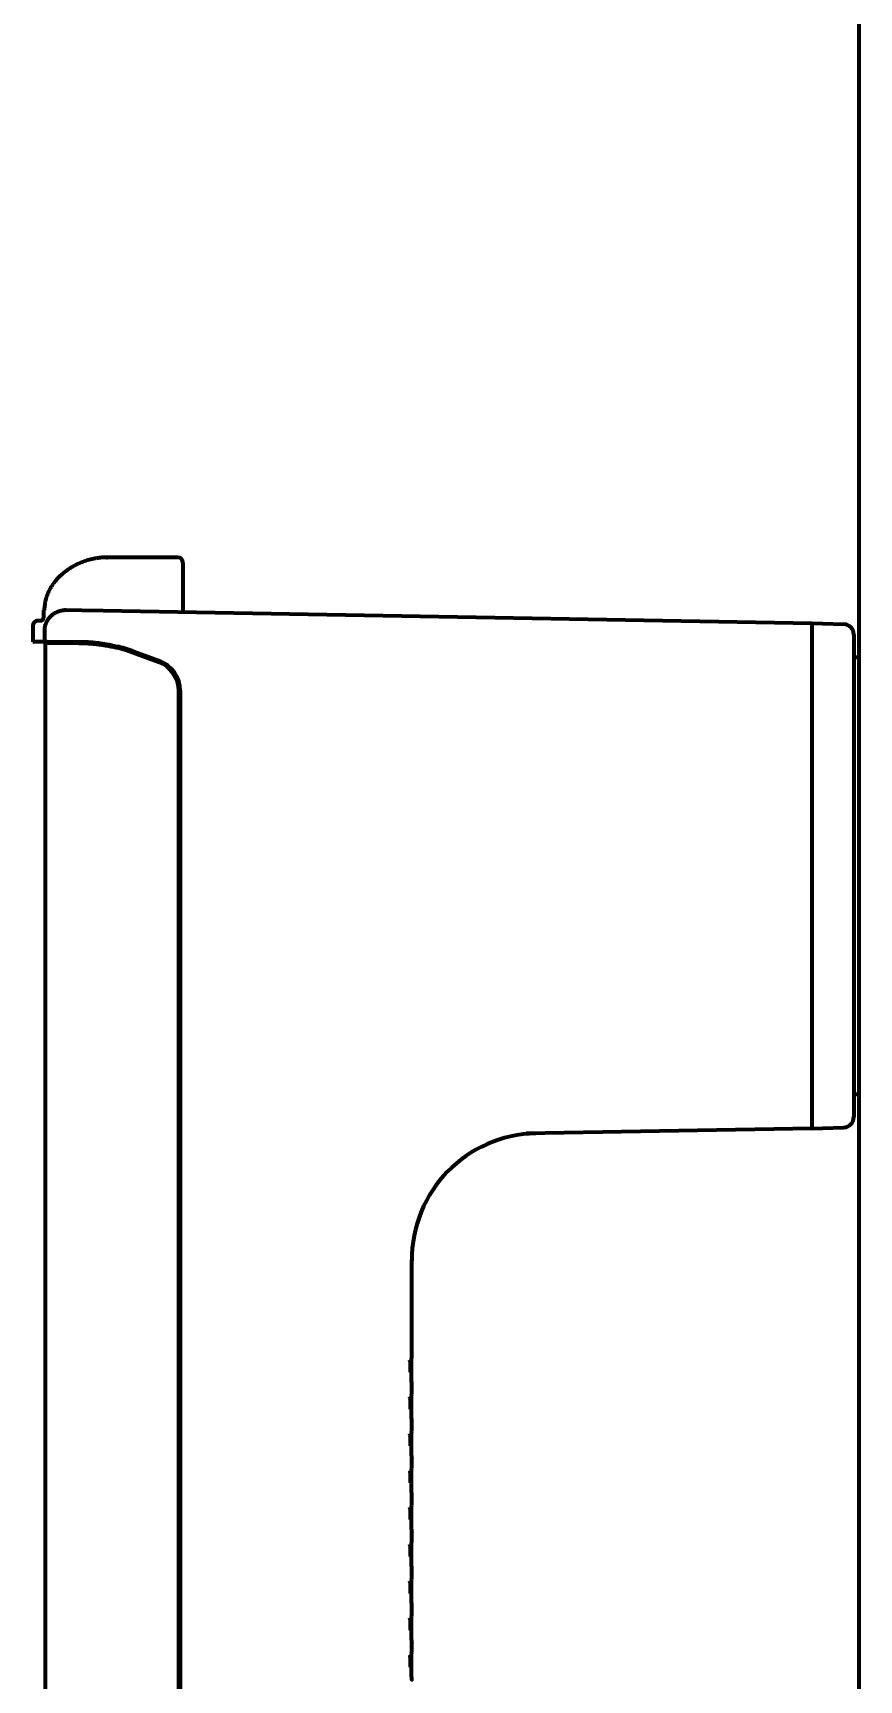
# Model space of a CAD drawing. Header units: inches. Extents: x -2983 to 7024, y 422 to 5529.
# Drawn here: x 976.5 to 1055, y 3047.5 to 3203.9 of the extents above; entities that cross this region are included whole.
import ezdxf

# ---------------------------------------------------------------- set-up
doc = ezdxf.new("R2010")
doc.units = ezdxf.units.IN

msp = doc.modelspace()

# ---------------------------------------------------------------- linework, layer by layer
at = {"linetype": 'Continuous', "lineweight": 70}
for p, q in [((1055, 2287.89), (1055, 3935.89)), ((983.5, 3154.12), (983.59, 3154.12)), ((989.27, 3154.12), (983.59, 3154.12)), ((990.25, 3154.12), (989.27, 3154.12)), ((990.75, 3153.62), (990.75, 3148.94)), ((977.01, 3148.12), (977.26, 3148.12)), ((977.5, 3149.12), (977.5, 3148.37)), ((979.66, 3149.13), (981.14, 3149.1)), ((981.14, 3149.1), (983.16, 3149.07)), ((983.16, 3149.07), (1050.5, 3147.89)), ((1050.5, 3147.89), (1053.54, 3147.79)), ((976.5, 3147.62), (976.5, 3146.12)), ((976.5, 3146.12), (976.51, 3146.12)), ((977.01, 3146.12), (976.51, 3146.12)), ((977.28, 3146.12), (977.01, 3146.12)), ((977.53, 3146.12), (977.28, 3146.12)), ((977.53, 3146.12), (977.58, 3146.12)), ((977.87, 3146.12), (977.58, 3146.12)), ((977.62, 3146.37), (977.62, 3147.13)), ((977.87, 3146.12), (979.4, 3146.12)), ((979.4, 3146.12), (980.86, 3146.12)), ((979.28, 3145.99), (977.68, 3145.99)), ((977.68, 3145.99), (977.68, 3025.89)), ((980.86, 3145.99), (979.28, 3145.99)), ((980.86, 3145.99), (981.56, 3145.99)), ((988.43, 3144.19), (985.94, 3145.09)), ((985.99, 3145.21), (988.53, 3144.29)), ((988.51, 3144.19), (986.02, 3145.09)), ((1055, 3144.63), (1054.5, 3144.63)), ((990.38, 2966.85), (990.38, 3141.41)), ((990.45, 2966.85), (990.45, 3141.41)), ((990.5, 3141.47), (990.5, 2966.79)), ((1050.5, 3124.23), (1050.5, 3124.07)), ((1054.5, 3124.23), (1054.5, 3124.07)), ((1054.5, 3103.15), (1055, 3103.15)), ((1050.5, 3099.89), (1023.38, 3099.42)), ((1050.5, 3099.89), (1053.54, 3100)), ((1012.5, 3078.26), (1012.5, 3087.44)), ((1012.5, 3078.22), (1012.5, 3078.26)), ((1012.5, 3078.21), (1012.5, 3078.22)), ((1012.5, 3074.76), (1012.5, 3075.53)), ((1012.5, 3074.72), (1012.5, 3074.76)), ((1012.5, 3074.71), (1012.5, 3074.72)), ((1012.5, 3071.26), (1012.5, 3072.03)), ((1012.5, 3071.22), (1012.5, 3071.26)), ((1012.5, 3071.21), (1012.5, 3071.22)), ((1012.5, 3067.76), (1012.5, 3068.53)), ((1012.5, 3067.72), (1012.5, 3067.76)), ((1012.5, 3067.71), (1012.5, 3067.72)), ((1012.5, 3064.26), (1012.5, 3065.03)), ((1012.5, 3064.22), (1012.5, 3064.26)), ((1012.5, 3064.21), (1012.5, 3064.22)), ((1012.5, 3060.76), (1012.5, 3061.53)), ((1012.5, 3060.72), (1012.5, 3060.76)), ((1012.5, 3060.71), (1012.5, 3060.72)), ((1012.5, 3057.26), (1012.5, 3058.03)), ((1012.5, 3057.22), (1012.5, 3057.26)), ((1012.5, 3057.21), (1012.5, 3057.22)), ((1012.5, 3053.76), (1012.5, 3054.53)), ((1012.5, 3053.72), (1012.5, 3053.76)), ((1012.5, 3053.71), (1012.5, 3053.72)), ((1012.5, 3050.26), (1012.5, 3051.03)), ((1012.5, 3050.22), (1012.5, 3050.26)), ((1012.5, 3050.21), (1012.5, 3050.22))]:
    msp.add_line(p, q, dxfattribs=at)
for centre, radius, start, end in [((990.25, 3153.62), 0.5, 0, 90), ((977, 3147.62), 0.5, 90, 180), ((977.25, 3148.37), 0.25, 270, 0), ((1053.5, 3146.79), 1, 0, 88), ((987.5, 3141.47), 3, 0, 70), ((1053.5, 3101), 1, 272, 0), ((1024.5, 3087.44), 12, 91, 180.4798)]:
    msp.add_arc(centre, radius, start, end, dxfattribs=at)
for centre, major_axis, ratio, start_param, end_param in [((980.86, 3131.12), (15, 0), 1, 1.22173, 1.326437), ((980.85, 3131.03), (0, 14.97), 0.996917, 5.935149, 6.033925), ((980.93, 3131.03), (0, 14.97), 0.996917, 5.935149, 6.033925), ((987.42, 3141.41), (0, 2.96), 0.996917, 4.712389, 5.935111), ((987.5, 3141.41), (0, 2.96), 0.996917, 4.712389, 5.935111)]:
    msp.add_ellipse(centre, major_axis=major_axis, ratio=ratio, start_param=start_param, end_param=end_param, dxfattribs=at)
for points, knots in [([(983.59, 3154.12), (983.57, 3154.12), (983.56, 3154.12), (983.54, 3154.12), (983.51, 3154.12), (983.43, 3154.12), (983.27, 3154.11), (983.05, 3154.1), (982.87, 3154.08), (982.73, 3154.06), (982.69, 3154.05), (982.6, 3154.04), (982.55, 3154.03), (982.33, 3154), (982.16, 3153.96), (981.81, 3153.88), (981.47, 3153.78), (981.13, 3153.65), (980.8, 3153.51), (980.64, 3153.43), (980.44, 3153.33), (980.4, 3153.31), (980.32, 3153.26), (980.21, 3153.2), (980.09, 3153.13), (979.86, 3152.98), (979.72, 3152.88), (979.54, 3152.74), (979.5, 3152.71), (979.43, 3152.66), (979.4, 3152.63), (979.29, 3152.54), (979.23, 3152.48), (979.03, 3152.3), (978.9, 3152.17), (978.66, 3151.91), (978.55, 3151.77), (978.42, 3151.59), (978.39, 3151.55), (978.34, 3151.47), (978.32, 3151.44), (978.24, 3151.32), (978.2, 3151.25), (978.06, 3151.01), (977.98, 3150.85), (977.84, 3150.53), (977.78, 3150.36), (977.71, 3150.1), (977.69, 3150.01), (977.66, 3149.88), (977.65, 3149.84), (977.64, 3149.75), (977.63, 3149.7), (977.6, 3149.48), (977.58, 3149.3), (977.58, 3149.12)], [0, 0, 0, 0, 0.003906, 0.003906, 0.007812, 0.015625, 0.03125, 0.0625, 0.09375, 0.09375, 0.109375, 0.109375, 0.125, 0.125, 0.1875, 0.1875, 0.25, 0.3125, 0.3125, 0.375, 0.375, 0.390625, 0.390625, 0.40625, 0.4375, 0.4375, 0.5, 0.5, 0.515625, 0.515625, 0.53125, 0.53125, 0.5625, 0.5625, 0.625, 0.625, 0.6875, 0.6875, 0.703125, 0.703125, 0.71875, 0.71875, 0.75, 0.75, 0.8125, 0.8125, 0.875, 0.875, 0.90625, 0.90625, 0.921875, 0.921875, 0.9375, 0.9375, 1, 1, 1, 1]), ([(977.62, 3147.13), (977.62, 3147.26), (977.63, 3147.39), (977.67, 3147.59), (977.69, 3147.65), (977.71, 3147.73), (977.72, 3147.75), (977.73, 3147.78), (977.74, 3147.79), (977.75, 3147.84), (977.76, 3147.87), (977.83, 3148.02), (977.89, 3148.14), (977.98, 3148.28), (978, 3148.3), (978.04, 3148.36), (978.06, 3148.38), (978.13, 3148.46), (978.17, 3148.51), (978.31, 3148.65), (978.42, 3148.73), (978.56, 3148.82), (978.58, 3148.84), (978.64, 3148.87), (978.67, 3148.89), (978.76, 3148.93), (978.88, 3148.99), (979, 3149.03), (979.1, 3149.06), (979.13, 3149.07), (979.2, 3149.08), (979.23, 3149.09), (979.39, 3149.12), (979.52, 3149.13), (979.66, 3149.13)], [0, 0, 0, 0, 0.125, 0.125, 0.1875, 0.1875, 0.203125, 0.203125, 0.21875, 0.21875, 0.25, 0.25, 0.375, 0.375, 0.40625, 0.40625, 0.4375, 0.4375, 0.5, 0.5, 0.625, 0.625, 0.65625, 0.65625, 0.6875, 0.6875, 0.75, 0.8125, 0.8125, 0.84375, 0.84375, 0.875, 0.875, 1, 1, 1, 1]), ([(977.87, 3146.12), (977.86, 3146.12), (977.84, 3146.12), (977.81, 3146.12), (977.81, 3146.13), (977.79, 3146.13), (977.78, 3146.13), (977.76, 3146.14), (977.75, 3146.15), (977.72, 3146.17), (977.71, 3146.18), (977.68, 3146.2), (977.67, 3146.21), (977.66, 3146.23), (977.65, 3146.24), (977.65, 3146.26), (977.64, 3146.27), (977.63, 3146.29), (977.63, 3146.3), (977.63, 3146.31), (977.62, 3146.33), (977.62, 3146.35), (977.62, 3146.37)], [0, 0, 0, 0, 0.125, 0.125, 0.1875, 0.1875, 0.25, 0.25, 0.375, 0.375, 0.5, 0.5, 0.625, 0.625, 0.6875, 0.6875, 0.75, 0.8125, 0.8125, 0.875, 0.875, 1, 1, 1, 1]), ([(980.86, 3146.12), (980.98, 3146.12), (981.1, 3146.12), (981.36, 3146.11), (981.49, 3146.1), (981.77, 3146.09), (981.91, 3146.08), (982.13, 3146.06), (982.21, 3146.06), (982.32, 3146.04), (982.36, 3146.04), (982.44, 3146.03), (982.48, 3146.03), (982.67, 3146.01), (982.83, 3145.99), (983.07, 3145.95), (983.15, 3145.94), (983.28, 3145.92), (983.32, 3145.91), (983.4, 3145.9), (983.44, 3145.89), (983.65, 3145.86), (983.98, 3145.79), (984.32, 3145.71), (984.48, 3145.67)], [0, 0, 0, 0, 0.125, 0.125, 0.25, 0.25, 0.375, 0.375, 0.4375, 0.4375, 0.46875, 0.46875, 0.5, 0.5, 0.625, 0.625, 0.6875, 0.6875, 0.71875, 0.71875, 0.75, 0.75, 0.875, 1, 1, 1, 1]), ([(1054.5, 3146.79), (1054.5, 3146.79), (1054.5, 3146.78), (1054.5, 3146.78), (1054.5, 3146.77), (1054.5, 3146.74), (1054.5, 3146.72), (1054.5, 3146.61), (1054.5, 3146.5), (1054.5, 3146.22), (1054.5, 3146.05), (1054.5, 3145.73), (1054.5, 3145.62), (1054.5, 3145.46), (1054.5, 3145.43), (1054.5, 3145.37), (1054.5, 3145.34), (1054.5, 3145.24), (1054.5, 3145.17), (1054.5, 3144.81), (1054.5, 3144.5), (1054.5, 3143.97), (1054.5, 3143.79), (1054.5, 3143.5), (1054.5, 3143.4), (1054.5, 3143.2), (1054.5, 3143.1), (1054.5, 3142.58), (1054.5, 3142.14), (1054.5, 3141.2), (1054.5, 3140.7), (1054.5, 3139.91), (1054.5, 3139.64), (1054.5, 3139.22), (1054.5, 3139.08), (1054.5, 3138.87), (1054.5, 3138.8), (1054.5, 3138.65), (1054.5, 3138.58), (1054.5, 3137.93), (1054.5, 3137.33), (1054.5, 3136.1), (1054.5, 3135.46), (1054.5, 3134.48), (1054.5, 3134.15), (1054.5, 3133.65), (1054.5, 3133.48), (1054.5, 3133.14), (1054.5, 3132.97), (1054.5, 3132.11), (1054.5, 3131.42), (1054.5, 3130.02), (1054.5, 3129.31), (1054.5, 3127.88), (1054.5, 3127.16), (1054.5, 3126.34), (1054.5, 3126.25), (1054.5, 3126.06), (1054.5, 3125.97), (1054.5, 3125.7), (1054.5, 3125.51), (1054.5, 3124.96), (1054.5, 3124.59), (1054.5, 3124.23)], [0, 0, 0, 0, 0.01425, 0.01425, 0.029897, 0.029897, 0.06119, 0.06119, 0.123777, 0.123777, 0.186365, 0.186365, 0.217658, 0.217658, 0.225482, 0.225482, 0.233305, 0.233305, 0.248952, 0.248952, 0.311539, 0.311539, 0.342833, 0.342833, 0.35848, 0.35848, 0.374127, 0.374127, 0.436714, 0.436714, 0.499301, 0.499301, 0.530595, 0.530595, 0.546242, 0.546242, 0.554065, 0.554065, 0.561889, 0.561889, 0.624476, 0.624476, 0.687063, 0.687063, 0.718357, 0.718357, 0.734004, 0.734004, 0.749651, 0.749651, 0.812238, 0.812238, 0.874825, 0.874825, 0.937413, 0.937413, 0.945236, 0.945236, 0.95306, 0.95306, 0.968706, 0.968706, 1, 1, 1, 1]), ([(980.86, 3145.99), (980.98, 3145.99), (981.11, 3145.99), (981.38, 3145.98), (981.51, 3145.98), (981.8, 3145.96), (981.94, 3145.95), (982.17, 3145.93), (982.25, 3145.93), (982.36, 3145.92), (982.4, 3145.91), (982.48, 3145.9), (982.52, 3145.9), (982.72, 3145.88), (982.88, 3145.85), (983.2, 3145.81), (983.36, 3145.78), (983.69, 3145.72), (983.86, 3145.69), (984.07, 3145.64), (984.11, 3145.63), (984.2, 3145.61), (984.24, 3145.6), (984.37, 3145.57), (984.45, 3145.55), (984.54, 3145.53)], [0, 0, 0, 0, 0.125, 0.125, 0.25, 0.25, 0.375, 0.375, 0.4375, 0.4375, 0.46875, 0.46875, 0.5, 0.5, 0.625, 0.625, 0.75, 0.75, 0.875, 0.875, 0.90625, 0.90625, 0.9375, 0.9375, 1, 1, 1, 1]), ([(981.56, 3145.99), (981.66, 3145.99), (981.77, 3145.99), (981.98, 3145.98), (982.08, 3145.98), (982.19, 3145.97)], [0, 0, 0, 0, 0.528821, 0.528821, 1, 1, 1, 1]), ([(1050.5, 3124.07), (1050.5, 3120.8), (1050.5, 3114.38), (1050.5, 3106.39), (1050.5, 3101.12), (1050.5, 3099.89), (1050.5, 3099.89)], [0, 0, 0, 0, 0.250016, 0.500032, 0.750048, 1, 1, 1, 1]), ([(1054.5, 3124.07), (1054.5, 3123.32), (1054.5, 3122.57), (1054.5, 3121.64), (1054.5, 3121.45), (1054.5, 3121.08), (1054.5, 3120.89), (1054.5, 3120.34), (1054.5, 3119.97), (1054.5, 3118.87), (1054.5, 3118.14), (1054.5, 3116.71), (1054.5, 3116.01), (1054.5, 3114.62), (1054.5, 3113.93), (1054.5, 3113.18), (1054.5, 3113.09), (1054.5, 3112.92), (1054.5, 3112.67), (1054.5, 3112.43), (1054.5, 3112.1), (1054.5, 3111.93), (1054.5, 3111.61), (1054.5, 3111.45), (1054.5, 3110.66), (1054.5, 3110.04), (1054.5, 3108.87), (1054.5, 3108.3), (1054.5, 3107.49), (1054.5, 3107.22), (1054.5, 3106.9), (1054.5, 3106.84), (1054.5, 3106.71), (1054.5, 3106.52), (1054.5, 3106.34), (1054.5, 3105.73), (1054.5, 3105.28), (1054.5, 3104.43), (1054.5, 3104.05), (1054.5, 3103.6), (1054.5, 3103.47), (1054.5, 3103.34), (1054.5, 3103.26), (1054.5, 3103.22), (1054.5, 3103.01), (1054.5, 3102.86), (1054.5, 3102.43), (1054.5, 3102.18), (1054.5, 3101.75), (1054.5, 3101.57), (1054.5, 3101.36), (1054.5, 3101.3), (1054.5, 3101.21), (1054.5, 3101.19), (1054.5, 3101.14), (1054.5, 3101.12), (1054.5, 3101.03), (1054.5, 3101), (1054.5, 3101)], [0, 0, 0, 0, 0.062517, 0.062517, 0.078146, 0.078146, 0.093775, 0.093775, 0.125034, 0.125034, 0.187551, 0.187551, 0.250068, 0.250068, 0.312584, 0.312584, 0.320399, 0.320399, 0.328214, 0.343843, 0.343843, 0.359472, 0.359472, 0.375101, 0.375101, 0.437618, 0.437618, 0.500135, 0.500135, 0.531394, 0.531394, 0.539208, 0.539208, 0.547023, 0.562652, 0.562652, 0.625169, 0.625169, 0.687686, 0.687686, 0.703315, 0.71113, 0.71113, 0.718944, 0.718944, 0.750203, 0.750203, 0.81272, 0.81272, 0.875236, 0.875236, 0.906495, 0.906495, 0.922124, 0.922124, 0.937753, 0.937753, 1, 1, 1, 1]), ([(1012.39, 3076.77), (1012.39, 3076.82), (1012.39, 3077.06), (1012.39, 3077.35), (1012.37, 3077.54), (1012.37, 3077.56)], [0, 0, 0, 0, 0.175328, 0.891133, 1, 1, 1, 1]), ([(1012.5, 3075.56), (1012.5, 3075.56), (1012.5, 3075.56), (1012.5, 3075.6), (1012.49, 3075.76), (1012.47, 3076.09), (1012.46, 3076.54), (1012.46, 3077.06), (1012.47, 3077.55), (1012.48, 3077.94), (1012.49, 3078.14), (1012.5, 3078.2), (1012.5, 3078.21), (1012.5, 3078.21)], [0, 0, 0, 0, 0.010183, 0.070351, 0.180646, 0.300593, 0.425928, 0.557826, 0.693584, 0.815302, 0.931069, 0.992468, 1, 1, 1, 1]), ([(1012.5, 3072.06), (1012.5, 3072.06), (1012.5, 3072.06), (1012.5, 3072.1), (1012.49, 3072.26), (1012.47, 3072.59), (1012.46, 3073.04), (1012.46, 3073.56), (1012.47, 3074.05), (1012.48, 3074.44), (1012.49, 3074.64), (1012.5, 3074.7), (1012.5, 3074.71), (1012.5, 3074.71)], [0, 0, 0, 0, 0.010183, 0.070351, 0.180646, 0.300593, 0.425928, 0.557826, 0.693584, 0.815302, 0.931069, 0.992468, 1, 1, 1, 1]), ([(1012.39, 3073.27), (1012.39, 3073.32), (1012.39, 3073.56), (1012.39, 3073.85), (1012.37, 3074.04), (1012.37, 3074.06)], [0, 0, 0, 0, 0.175328, 0.891133, 1, 1, 1, 1]), ([(1012.5, 3068.56), (1012.5, 3068.56), (1012.5, 3068.56), (1012.5, 3068.6), (1012.49, 3068.76), (1012.47, 3069.09), (1012.46, 3069.54), (1012.46, 3070.06), (1012.47, 3070.55), (1012.48, 3070.94), (1012.49, 3071.14), (1012.5, 3071.2), (1012.5, 3071.21), (1012.5, 3071.21)], [0, 0, 0, 0, 0.010183, 0.070351, 0.180646, 0.300593, 0.425928, 0.557827, 0.693585, 0.815302, 0.931069, 0.992468, 1, 1, 1, 1]), ([(1012.39, 3069.77), (1012.39, 3069.82), (1012.39, 3070.06), (1012.39, 3070.35), (1012.37, 3070.54), (1012.37, 3070.56)], [0, 0, 0, 0, 0.175328, 0.891133, 1, 1, 1, 1]), ([(1012.39, 3066.27), (1012.39, 3066.32), (1012.39, 3066.56), (1012.39, 3066.85), (1012.37, 3067.04), (1012.37, 3067.06)], [0, 0, 0, 0, 0.175328, 0.891133, 1, 1, 1, 1]), ([(1012.5, 3065.06), (1012.5, 3065.06), (1012.5, 3065.06), (1012.5, 3065.1), (1012.49, 3065.26), (1012.47, 3065.59), (1012.46, 3066.04), (1012.46, 3066.56), (1012.47, 3067.05), (1012.48, 3067.44), (1012.49, 3067.64), (1012.5, 3067.7), (1012.5, 3067.71), (1012.5, 3067.71)], [0, 0, 0, 0, 0.010183, 0.070351, 0.180646, 0.300593, 0.425928, 0.557827, 0.693585, 0.815302, 0.931069, 0.992468, 1, 1, 1, 1]), ([(1012.39, 3062.77), (1012.39, 3062.82), (1012.39, 3063.06), (1012.39, 3063.35), (1012.37, 3063.54), (1012.37, 3063.56)], [0, 0, 0, 0, 0.175328, 0.891133, 1, 1, 1, 1]), ([(1012.5, 3061.56), (1012.5, 3061.56), (1012.5, 3061.56), (1012.5, 3061.6), (1012.49, 3061.76), (1012.47, 3062.09), (1012.46, 3062.54), (1012.46, 3063.06), (1012.47, 3063.55), (1012.48, 3063.94), (1012.49, 3064.14), (1012.5, 3064.2), (1012.5, 3064.21), (1012.5, 3064.21)], [0, 0, 0, 0, 0.010183, 0.070351, 0.180646, 0.300593, 0.425928, 0.557827, 0.693585, 0.815302, 0.931069, 0.992468, 1, 1, 1, 1]), ([(1012.5, 3058.06), (1012.5, 3058.06), (1012.5, 3058.06), (1012.5, 3058.1), (1012.49, 3058.26), (1012.47, 3058.59), (1012.46, 3059.04), (1012.46, 3059.56), (1012.47, 3060.05), (1012.48, 3060.44), (1012.49, 3060.64), (1012.5, 3060.7), (1012.5, 3060.71), (1012.5, 3060.71)], [0, 0, 0, 0, 0.010183, 0.070351, 0.180646, 0.300593, 0.425928, 0.557827, 0.693585, 0.815302, 0.931069, 0.992468, 1, 1, 1, 1]), ([(1012.39, 3059.27), (1012.39, 3059.32), (1012.39, 3059.56), (1012.39, 3059.85), (1012.37, 3060.04), (1012.37, 3060.06)], [0, 0, 0, 0, 0.175328, 0.891133, 1, 1, 1, 1]), ([(1012.5, 3054.56), (1012.5, 3054.56), (1012.5, 3054.56), (1012.5, 3054.6), (1012.49, 3054.76), (1012.47, 3055.09), (1012.46, 3055.54), (1012.46, 3056.06), (1012.47, 3056.55), (1012.48, 3056.94), (1012.49, 3057.14), (1012.5, 3057.2), (1012.5, 3057.21), (1012.5, 3057.21)], [0, 0, 0, 0, 0.010183, 0.070351, 0.180646, 0.300593, 0.425928, 0.557827, 0.693585, 0.815302, 0.931069, 0.992468, 1, 1, 1, 1]), ([(1012.39, 3055.77), (1012.39, 3055.82), (1012.39, 3056.06), (1012.39, 3056.35), (1012.37, 3056.54), (1012.37, 3056.56)], [0, 0, 0, 0, 0.175328, 0.891133, 1, 1, 1, 1]), ([(1012.39, 3052.27), (1012.39, 3052.32), (1012.39, 3052.56), (1012.39, 3052.85), (1012.37, 3053.04), (1012.37, 3053.06)], [0, 0, 0, 0, 0.175328, 0.891133, 1, 1, 1, 1]), ([(1012.5, 3051.06), (1012.5, 3051.06), (1012.5, 3051.06), (1012.5, 3051.1), (1012.49, 3051.26), (1012.47, 3051.59), (1012.46, 3052.04), (1012.46, 3052.56), (1012.47, 3053.05), (1012.48, 3053.44), (1012.49, 3053.64), (1012.5, 3053.7), (1012.5, 3053.71), (1012.5, 3053.71)], [0, 0, 0, 0, 0.010183, 0.070351, 0.180646, 0.300593, 0.425928, 0.557826, 0.693585, 0.815302, 0.931069, 0.992468, 1, 1, 1, 1]), ([(1012.39, 3048.77), (1012.39, 3048.82), (1012.39, 3049.06), (1012.39, 3049.35), (1012.37, 3049.54), (1012.37, 3049.56)], [0, 0, 0, 0, 0.175328, 0.891133, 1, 1, 1, 1]), ([(1012.5, 3047.56), (1012.5, 3047.56), (1012.5, 3047.56), (1012.5, 3047.6), (1012.49, 3047.76), (1012.47, 3048.09), (1012.46, 3048.54), (1012.46, 3049.06), (1012.47, 3049.55), (1012.48, 3049.94), (1012.49, 3050.14), (1012.5, 3050.2), (1012.5, 3050.21), (1012.5, 3050.21)], [0, 0, 0, 0, 0.010183, 0.070351, 0.180646, 0.300593, 0.425928, 0.557826, 0.693584, 0.815302, 0.931069, 0.992467, 1, 1, 1, 1])]:
    msp.add_open_spline(points, degree=3, knots=knots, dxfattribs=at)
for points, degree in [([(1050.5, 3147.89), (1050.5, 3147.89), (1050.5, 3146.69), (1050.5, 3141.51), (1050.5, 3133.68), (1050.5, 3127.41), (1050.5, 3124.23)], 3), ([(1012.37, 3077.56), (1012.37, 3077.7), (1012.35, 3077.84), (1012.33, 3077.95)], 3), ([(1012.46, 3077.07), (1012.46, 3077.15), (1012.46, 3077.21), (1012.46, 3077.28)], 3), ([(1012.37, 3074.06), (1012.37, 3074.2), (1012.35, 3074.34), (1012.33, 3074.45)], 3), ([(1012.5, 3075.57), (1012.5, 3075.56), (1012.5, 3075.56)], 2), ([(1012.46, 3073.57), (1012.46, 3073.65), (1012.46, 3073.71), (1012.46, 3073.78)], 3), ([(1012.5, 3072.07), (1012.5, 3072.06), (1012.5, 3072.06)], 2), ([(1012.37, 3070.56), (1012.37, 3070.7), (1012.35, 3070.84), (1012.33, 3070.95)], 3), ([(1012.46, 3070.07), (1012.46, 3070.15), (1012.46, 3070.21), (1012.46, 3070.28)], 3), ([(1012.5, 3068.57), (1012.5, 3068.56), (1012.5, 3068.56)], 2), ([(1012.37, 3067.06), (1012.37, 3067.2), (1012.35, 3067.34), (1012.33, 3067.45)], 3), ([(1012.46, 3066.57), (1012.46, 3066.65), (1012.46, 3066.71), (1012.46, 3066.78)], 3), ([(1012.5, 3065.07), (1012.5, 3065.06), (1012.5, 3065.06)], 2), ([(1012.37, 3063.56), (1012.37, 3063.7), (1012.35, 3063.84), (1012.33, 3063.95)], 3), ([(1012.46, 3063.07), (1012.46, 3063.15), (1012.46, 3063.21), (1012.46, 3063.28)], 3), ([(1012.37, 3060.06), (1012.37, 3060.2), (1012.35, 3060.34), (1012.33, 3060.45)], 3), ([(1012.5, 3061.57), (1012.5, 3061.56), (1012.5, 3061.56)], 2), ([(1012.46, 3059.57), (1012.46, 3059.65), (1012.46, 3059.71), (1012.46, 3059.78)], 3), ([(1012.5, 3058.07), (1012.5, 3058.06), (1012.5, 3058.06)], 2), ([(1012.37, 3056.56), (1012.37, 3056.7), (1012.35, 3056.84), (1012.33, 3056.95)], 3), ([(1012.46, 3056.07), (1012.46, 3056.15), (1012.46, 3056.21), (1012.46, 3056.28)], 3), ([(1012.5, 3054.57), (1012.5, 3054.56), (1012.5, 3054.56)], 2), ([(1012.37, 3053.06), (1012.37, 3053.2), (1012.35, 3053.34), (1012.33, 3053.45)], 3), ([(1012.46, 3052.57), (1012.46, 3052.65), (1012.46, 3052.71), (1012.46, 3052.78)], 3), ([(1012.5, 3051.07), (1012.5, 3051.06), (1012.5, 3051.06)], 2), ([(1012.37, 3049.56), (1012.37, 3049.7), (1012.35, 3049.84), (1012.33, 3049.95)], 3), ([(1012.46, 3049.07), (1012.46, 3049.15), (1012.46, 3049.21), (1012.46, 3049.28)], 3), ([(1012.5, 3047.57), (1012.5, 3047.56), (1012.5, 3047.56)], 2)]:
    msp.add_open_spline(points, degree=degree, dxfattribs=at)

doc.saveas('drawing.dxf')
